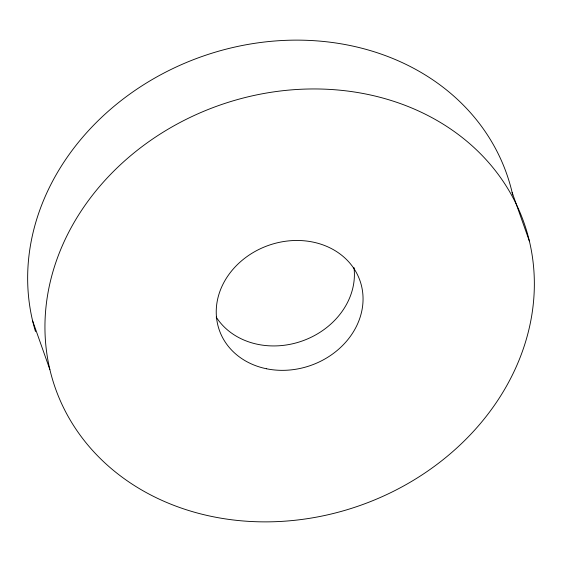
<?xml version="1.0" encoding="UTF-8"?>
<svg xmlns="http://www.w3.org/2000/svg" width="562" height="562" viewBox="0 0 562 562"><rect width="100%" height="100%" fill="white"/><g stroke="black" fill="none" stroke-linecap="round" stroke-linejoin="round"><path stroke-width="0.84" d="M512.137 192.464L529.425 241.281A248.495 212.106 -19.5 0 1 212.071 516.52A248.495 212.106 -19.5 0 1 127.441 158.428A248.495 212.106 -19.5 0 1 529.425 241.281M32.575 320.719L49.863 369.536M35.497 331.559A248.495 212.106 -19.5 0 1 218.618 51.198A248.495 212.106 -19.5 0 1 512.713 194.979M353.969 267.505A74.549 63.632 -19.5 0 1 302.637 340.839A74.549 63.632 -19.5 0 1 216.187 317.052M266.374 368.742A74.549 63.632 -19.5 0 0 361.577 286.17A74.549 63.632 -19.5 0 0 240.979 261.316A74.549 63.632 -19.5 0 0 266.374 368.742"/></g></svg>
